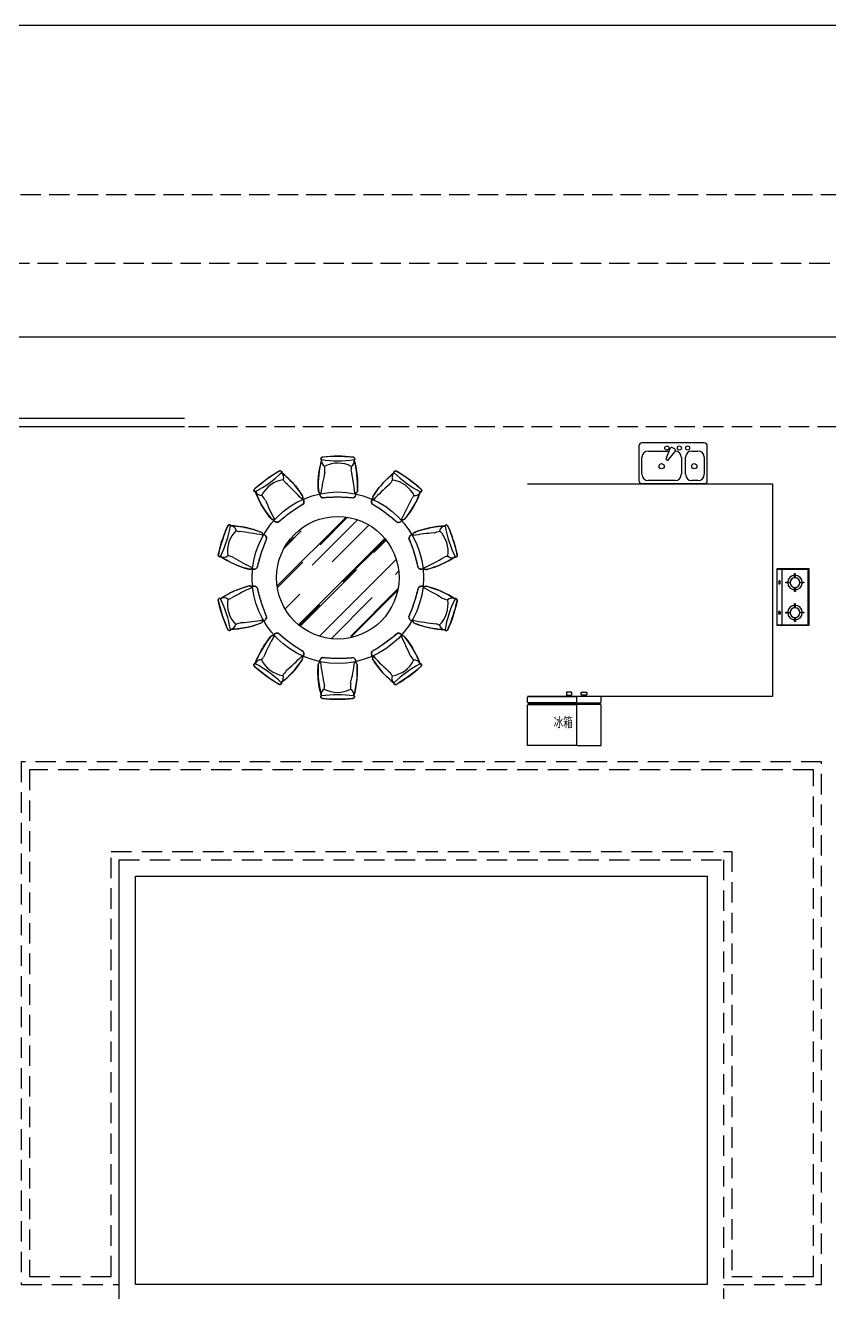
# Model space of a CAD drawing. Extents: x 9028 to 51035, y 9955 to 39655.
# Drawn here: x 19262 to 29112, y 24141 to 39655 of the extents above; entities that cross this region are included whole.
import ezdxf

# ---------------------------------------------------------------- set-up
doc = ezdxf.new("R2010")
doc.units = 0
doc.header["$LTSCALE"] = 1000
doc.header["$MEASUREMENT"] = 0
for name, pattern in [('DASH', [0.35, 0.25, -0.1]), ('DASHED2', [0.375, 0.25, -0.125]), ('HIDDEN', [0.375, 0.25, -0.125])]:
    doc.linetypes.add(name, pattern=pattern)
for name, color, linetype in [('A-PUB_TITLE', 4, 'Continuous'), ('AE-FURN-MOVE', 165, 'Continuous'), ('AXIS', 3, 'Continuous'), ('WALL', 9, 'Continuous')]:
    doc.layers.add(name, color=color, linetype=linetype)
doc.layers.add('辅助线', color=8, linetype='DASH', plot=False)
doc.styles.add('黑体', font='simhei.ttf', dxfattribs={"width": 0.8})

# ---------------------------------------------------------------- blocks, each defined once
blk = doc.blocks.new('*U30')
at = {"color": 8}
for p, q in [((90, 312), (28, 312)), ((210, 312), (273, 312)), ((145, 211), (-444, 211)), ((144, 206), (-443, 206)), ((140, 219), (-440, 219)), ((-440, 200), (140, 200)), ((90, 307), (28, 307)), ((155, 211), (444, 211)), ((156, 206), (443, 206)), ((160, 219), (440, 219)), ((440, 200), (160, 200)), ((210, 307), (273, 307))]:
    blk.add_line(p, q, dxfattribs=at)
for p, q in [((-450, 229), (-450, 290)), ((-450, -300), (-450, 190)), ((-440, 300), (140, 300)), ((150, 290), (150, 229)), ((150, 290), (150, 229)), ((150, 190), (150, -290)), ((150, 190), (150, -290)), ((440, 300), (160, 300)), ((450, 229), (450, 290)), ((450, -300), (450, 190)), ((140, -300), (-450, -300)), ((160, -300), (450, -300))]:
    blk.add_line(p, q)
for points in [[(82, 353), (36, 353, 0.414214), (26, 343), (26, 326, 0.414214), (36, 316), (82, 316, 0.414214), (92, 326), (92, 343, 0.414214)], [(218, 353), (265, 353, -0.414214), (275, 343), (275, 326, -0.414214), (265, 316), (218, 316, -0.414214), (208, 326), (208, 343, -0.414214)]]:
    blk.add_lwpolyline(points, format="xyb", close=True)
for centre, radius, start, end in [((54, 309), 27.4, 157.0604, 198.6544), ((64, 309), 27.4, 341.3456, 22.9396), ((236, 309), 27.4, 157.0604, 198.6544), ((246, 309), 27.4, 341.3456, 22.9396), ((-440, 290), 10, 90, 180), ((-440, 229), 10, 180, 270), ((-440, 190), 10, 90, 180), ((-430, 209), 13.7, 135.9951, 224.0049), ((140, 290), 10, 0, 90), ((140, 229), 10, 270, 0), ((140, 190), 10, 0, 90), ((131, 209), 13.7, 315.728, 44.272), ((160, 290), 10, 90, 180), ((160, 229), 10, 180, 270), ((160, 190), 10, 90, 180), ((169, 209), 13.7, 135.728, 224.272), ((440, 290), 10, 0, 90), ((440, 229), 10, 270, 0), ((430, 209), 13.7, 315.9951, 44.0049), ((440, 190), 10, 0, 90), ((140, -290), 10, 270, 0), ((160, -290), 10, 180, 270)]:
    blk.add_arc(centre, radius, start, end)
at = {"style": '黑体', "width": 0.7}
blk.add_text('冰箱', height=120, dxfattribs=at).set_placement((-130, -77))
blk = doc.blocks.new('*U32')
at = {"color": 8}
for p, q in [((340, 184), (-340, 184)), ((-340, -194), (-340, 184)), ((340, -194), (340, 184)), ((340, -137), (-340, -137)), ((-210, -163), (-195, -163)), ((-210, -167), (-195, -167)), ((-195, -155), (-195, -155)), ((-195, -163), (-195, -157)), ((-195, -173), (-195, -167)), ((-195, -175), (-195, -175)), ((-191, -155), (-191, -155)), ((-191, -163), (-191, -157)), ((-191, -163), (-175, -163)), ((-191, -167), (-174, -167)), ((-191, -173), (-191, -167)), ((-191, -175), (-191, -175)), ((159, -163), (200, -163)), ((159, -165), (200, -165)), ((159, -165), (200, -165)), ((159, -167), (200, -167)), ((177, -175), (177, -155)), ((179, -175), (179, -155)), ((181, -175), (181, -155))]:
    blk.add_line(p, q, dxfattribs=at)
blk.add_lwpolyline([(350, 194), (-350, 194), (-350, -194), (350, -194)], close=True)
for points in [[(-300, 21), (-253, 21), (-253, 31), (-300, 31)], [(-194, 135), (-194, 87), (-185, 87), (-185, 135)], [(-81, 29), (-128, 29), (-128, 20), (-81, 20)], [(67, 21), (115, 21), (115, 31), (67, 31)], [(173, 135), (173, 87), (182, 87), (182, 135)], [(287, 29), (239, 29), (239, 20), (287, 20)], [(-187, -85), (-187, -37), (-196, -37), (-196, -85)], [(181, -85), (181, -37), (172, -37), (172, -85)]]:
    blk.add_lwpolyline(points, close=True, dxfattribs=at)
for centre in [(-191, 25), (177, 25)]:
    blk.add_circle(centre, 89.1)
for centre in [(-191, 25), (177, 25)]:
    blk.add_circle(centre, 59.1, dxfattribs=at)
for centre in [(-192, -165), (179, -165)]:
    blk.add_ellipse(centre, major_axis=(-20.6, 0), ratio=0.466667, dxfattribs=at)
for points, knots in [([(-195, -157), (-196, -158), (-196, -158), (-199, -158), (-201, -158), (-205, -159), (-206, -160), (-208, -161), (-209, -162), (-210, -162), (-210, -163), (-210, -163)], [4.849937, 4.849937, 4.849937, 4.849937, 4.96011, 4.96011, 5.278154, 5.278154, 5.596197, 5.596197, 5.820437, 5.820437, 5.918287, 5.918287, 5.918287, 5.918287]), ([(-210, -167), (-210, -167), (-210, -167), (-210, -167), (-210, -168), (-209, -168), (-208, -169), (-207, -170), (-205, -170), (-202, -172), (-200, -172), (-197, -172), (-196, -172), (-195, -173)], [6.596587, 6.596587, 6.596587, 6.596587, 6.599871, 6.599871, 6.758213, 6.758213, 6.916556, 6.916556, 7.241139, 7.241139, 7.565721, 7.565721, 7.716432, 7.716432, 7.716432, 7.716432]), ([(-175, -163), (-175, -163), (-175, -162), (-176, -161), (-177, -161), (-178, -160), (-179, -160), (-181, -159), (-183, -158), (-187, -158), (-189, -157), (-191, -157), (-191, -157), (-191, -157)], [9.78973, 9.78973, 9.78973, 9.78973, 9.926221, 9.926221, 10.107693, 10.107693, 10.289165, 10.289165, 10.607209, 10.607209, 10.925252, 10.925252, 10.929627, 10.929627, 10.929627, 10.929627]), ([(-191, -173), (-189, -173), (-187, -172), (-183, -172), (-182, -171), (-179, -170), (-178, -170), (-176, -168), (-175, -168), (-175, -167), (-174, -167), (-174, -167)], [7.91993, 7.91993, 7.91993, 7.91993, 8.214887, 8.214887, 8.539469, 8.539469, 8.801496, 8.801496, 9.01886, 9.01886, 9.11142, 9.11142, 9.11142, 9.11142]), ([(161, -165), (161, -165), (161, -166), (161, -166), (161, -167), (161, -167), (162, -168), (163, -168), (163, -169), (165, -170), (166, -170), (170, -172), (172, -172), (176, -173), (178, -173), (182, -173), (184, -172), (188, -172), (190, -171), (193, -170), (194, -170), (196, -168), (196, -168), (197, -167), (197, -167), (198, -166), (198, -166), (198, -165), (198, -165), (198, -164), (197, -164), (197, -163), (197, -162), (196, -161), (195, -161), (194, -160), (193, -160), (190, -159), (189, -158), (185, -158), (183, -157), (179, -157), (176, -157), (172, -158), (170, -158), (167, -159), (165, -160), (163, -161), (163, -162), (162, -163), (161, -163), (161, -164), (161, -164), (161, -165), (161, -165), (161, -165)], [0, 0, 0, 0, 0.158343, 0.158343, 0.316685, 0.316685, 0.475028, 0.475028, 0.633371, 0.633371, 0.957954, 0.957954, 1.282536, 1.282536, 1.607119, 1.607119, 1.931701, 1.931701, 2.256284, 2.256284, 2.518311, 2.518311, 2.735674, 2.735674, 2.917147, 2.917147, 3.098619, 3.098619, 3.280091, 3.280091, 3.461563, 3.461563, 3.643035, 3.643035, 3.824508, 3.824508, 4.00598, 4.00598, 4.324023, 4.324023, 4.642067, 4.642067, 4.96011, 4.96011, 5.278154, 5.278154, 5.596197, 5.596197, 5.820437, 5.820437, 6.044677, 6.044677, 6.209716, 6.209716, 6.283185, 6.283185, 6.283185, 6.283185])]:
    blk.add_open_spline(points, degree=3, knots=knots, dxfattribs=at)
blk = doc.blocks.new('*U31')
at = {"color": 0, "linetype": 'Continuous'}
for p, q in [((-419, 212), (-419, -212)), ((381, 250), (-381, 250)), ((419, -212), (419, 212)), ((-381, -250), (381, -250))]:
    blk.add_line(p, q, dxfattribs=at)
at = {"color": 8, "linetype": 'Continuous'}
for p, q in [((-39, 177), (-87, 48)), ((-3, 190), (15, 180)), ((-381, -136), (-381, 72)), ((-305, 148), (-50, 148)), ((-87, 48), (-65, 35)), ((-65, 35), (22, 141)), ((102, 72), (102, -136)), ((152, -136), (152, 72)), ((229, 148), (305, 148)), ((381, 72), (381, -136)), ((25, -212), (-305, -212)), ((305, -212), (229, -212))]:
    blk.add_line(p, q, dxfattribs=at)
for centre, radius in [((-76, 186), 25.4), ((76, 186), 25.4), ((178, 186), 25.4), ((-140, -37), 31.8), ((260, -37), 31.8)]:
    blk.add_circle(centre, radius, dxfattribs=at)
at = {"color": 0, "linetype": 'Continuous'}
for centre, start, end in [((-381, 212), 90, 180), ((381, 212), 0, 90), ((-381, -212), 180, 270), ((381, -212), 270, 0)]:
    blk.add_arc(centre, 38.1, start, end, dxfattribs=at)
at = {"color": 8, "linetype": 'Continuous'}
for centre, radius, start, end in [((-15, 168), 25.4, 60, 159.4623), ((3, 158), 25.4, 320.5377, 60), ((-305, 72), 76.2, 90, 180), ((25, 72), 76.2, 0, 90), ((229, 72), 76.2, 90, 180), ((305, 72), 76.2, 0, 90), ((-305, -136), 76.2, 180, 270), ((25, -136), 76.2, 270, 0), ((229, -136), 76.2, 180, 270), ((305, -136), 76.2, 270, 0)]:
    blk.add_arc(centre, radius, start, end, dxfattribs=at)
blk = doc.blocks.new('*U75')
for p, q in [((583, 2479), (633, 2483)), ((633, 2483), (703, 2487)), ((703, 2487), (748, 2487)), ((748, 2487), (778, 2487)), ((778, 2487), (841, 2486)), ((841, 2486), (909, 2481)), ((528, 2277), (536, 2328)), ((536, 2328), (542, 2360)), ((542, 2360), (550, 2396)), ((550, 2396), (552, 2406)), ((552, 2406), (555, 2417)), ((553, 2457), (555, 2462)), ((553, 2454), (553, 2457)), ((553, 2453), (553, 2454)), ((553, 2453), (553, 2454)), ((553, 2453), (553, 2453)), ((555, 2450), (553, 2453)), ((555, 2462), (557, 2467)), ((556, 2449), (555, 2450)), ((555, 2417), (558, 2428)), ((557, 2448), (556, 2449)), ((557, 2467), (558, 2469)), ((560, 2447), (557, 2448)), ((558, 2469), (561, 2471)), ((558, 2428), (560, 2438)), ((562, 2447), (560, 2447)), ((560, 2438), (561, 2442)), ((561, 2471), (564, 2474)), ((561, 2442), (563, 2447)), ((563, 2447), (562, 2447)), ((564, 2474), (567, 2476)), ((567, 2476), (570, 2477)), ((570, 2477), (573, 2478)), ((573, 2478), (583, 2479)), ((909, 2481), (936, 2479)), ((936, 2479), (950, 2477)), ((950, 2477), (957, 2474)), ((957, 2474), (961, 2470)), ((960, 2447), (959, 2447)), ((959, 2447), (965, 2423)), ((961, 2447), (960, 2447)), ((961, 2470), (965, 2465)), ((963, 2448), (961, 2447)), ((964, 2448), (963, 2448)), ((966, 2450), (964, 2448)), ((965, 2465), (967, 2461)), ((965, 2423), (971, 2398)), ((967, 2452), (966, 2450)), ((967, 2461), (968, 2455)), ((968, 2455), (967, 2452)), ((971, 2398), (977, 2375)), ((977, 2375), (984, 2335)), ((984, 2335), (990, 2300)), ((-160, 2170), (-124, 2197)), ((-124, 2197), (-100, 2215)), ((-100, 2215), (-48, 2250)), ((-48, 2250), (10, 2287)), ((10, 2287), (33, 2301)), ((33, 2301), (45, 2308)), ((45, 2308), (52, 2309)), ((52, 2309), (59, 2308)), ((59, 2308), (64, 2306)), ((64, 2306), (68, 2304)), ((68, 2304), (72, 2300)), ((71, 2289), (70, 2288)), ((70, 2288), (90, 2272)), ((72, 2290), (71, 2289)), ((72, 2300), (74, 2297)), ((73, 2291), (72, 2290)), ((74, 2293), (73, 2291)), ((74, 2297), (74, 2294)), ((74, 2294), (74, 2293)), ((90, 2272), (109, 2256)), ((109, 2256), (127, 2240)), ((127, 2240), (157, 2212)), ((157, 2212), (181, 2188)), ((181, 2188), (201, 2168)), ((520, 2130), (521, 2194)), ((521, 2194), (524, 2232)), ((524, 2232), (528, 2277)), ((990, 2300), (994, 2273)), ((994, 2273), (997, 2242)), ((997, 2242), (999, 2214)), ((999, 2214), (1001, 2160)), ((1323, 2169), (1359, 2206)), ((1359, 2206), (1382, 2228)), ((1382, 2228), (1410, 2252)), ((1410, 2252), (1418, 2259)), ((1418, 2259), (1427, 2266)), ((1427, 2266), (1435, 2273)), ((1435, 2273), (1444, 2280)), ((1444, 2280), (1447, 2282)), ((1446, 2296), (1447, 2297)), ((1446, 2296), (1447, 2297)), ((1446, 2293), (1446, 2296)), ((1446, 2292), (1446, 2293)), ((1447, 2290), (1446, 2292)), ((1447, 2297), (1449, 2299)), ((1447, 2297), (1447, 2297)), ((1448, 2288), (1447, 2290)), ((1447, 2282), (1451, 2286)), ((1450, 2286), (1448, 2288)), ((1449, 2299), (1453, 2303)), ((1451, 2286), (1450, 2286)), ((1453, 2303), (1457, 2305)), ((1457, 2305), (1460, 2306)), ((1460, 2306), (1463, 2307)), ((1463, 2307), (1468, 2307)), ((1468, 2307), (1471, 2307)), ((1471, 2307), (1474, 2306)), ((1474, 2306), (1477, 2305)), ((1477, 2305), (1486, 2300)), ((1486, 2300), (1529, 2274)), ((1529, 2274), (1587, 2236)), ((1587, 2236), (1625, 2210)), ((1625, 2210), (1649, 2192)), ((1649, 2192), (1699, 2153)), ((-267, 2070), (-266, 2074)), ((-267, 2068), (-267, 2070)), ((-266, 2063), (-267, 2068)), ((-266, 2074), (-265, 2078)), ((-264, 2057), (-266, 2063)), ((-265, 2078), (-264, 2081)), ((-264, 2081), (-262, 2084)), ((-262, 2055), (-264, 2057)), ((-262, 2084), (-260, 2086)), ((-262, 2054), (-262, 2055)), ((-262, 2055), (-262, 2055)), ((-262, 2054), (-262, 2055)), ((-259, 2053), (-262, 2054)), ((-260, 2086), (-253, 2093)), ((-257, 2053), (-259, 2053)), ((-256, 2053), (-257, 2053)), ((-253, 2054), (-256, 2053)), ((-253, 2093), (-215, 2126)), ((-251, 2055), (-253, 2054)), ((-250, 2055), (-251, 2055)), ((-248, 2050), (-250, 2055)), ((-247, 2047), (-248, 2050)), ((-243, 2037), (-247, 2047)), ((-239, 2027), (-243, 2037)), ((-235, 2016), (-239, 2027)), ((-215, 2126), (-160, 2170)), ((201, 2168), (221, 2145)), ((221, 2145), (240, 2123)), ((240, 2123), (273, 2081)), ((273, 2081), (292, 2056)), ((292, 2056), (308, 2033)), ((308, 2033), (319, 2016)), ((521, 2091), (520, 2130)), ((522, 2068), (521, 2091)), ((525, 2053), (522, 2068)), ((537, 2040), (525, 2053)), ((537, 2016), (537, 2040)), ((537, 2016), (537, 2040)), ((981, 2038), (980, 2017)), ((981, 2038), (980, 2017)), ((985, 2041), (981, 2038)), ((992, 2047), (985, 2041)), ((999, 2061), (992, 2047)), ((1000, 2081), (999, 2061)), ((1001, 2101), (1000, 2081)), ((1001, 2160), (1001, 2129)), ((1001, 2129), (1001, 2101)), ((1195, 2003), (1208, 2023)), ((1208, 2023), (1230, 2055)), ((1230, 2055), (1268, 2106)), ((1268, 2106), (1293, 2135)), ((1293, 2135), (1323, 2169)), ((1699, 2153), (1751, 2110)), ((1751, 2110), (1772, 2092)), ((1762, 2030), (1753, 2007)), ((1771, 2053), (1762, 2030)), ((1772, 2052), (1771, 2053)), ((1772, 2092), (1782, 2083)), ((1773, 2052), (1772, 2052)), ((1775, 2051), (1773, 2052)), ((1776, 2051), (1775, 2051)), ((1778, 2051), (1776, 2051)), ((1781, 2052), (1778, 2051)), ((1783, 2055), (1781, 2052)), ((1782, 2083), (1785, 2076)), ((1786, 2060), (1783, 2055)), ((1785, 2076), (1787, 2070)), ((1787, 2064), (1786, 2060)), ((1787, 2070), (1787, 2064)), ((-231, 2006), (-235, 2016)), ((-216, 1972), (-231, 2006)), ((-202, 1944), (-216, 1972)), ((-178, 1898), (-202, 1944)), ((-156, 1859), (-178, 1898)), ((302, 1879), (265, 1855)), ((336, 1899), (302, 1879)), ((319, 2016), (329, 1999)), ((330, 1975), (328, 1971)), ((328, 1971), (341, 1953)), ((328, 1971), (341, 1953)), ((329, 1999), (332, 1984)), ((332, 1984), (330, 1975)), ((343, 1914), (336, 1899)), ((341, 1953), (344, 1944)), ((345, 1934), (343, 1914)), ((344, 1944), (345, 1934)), ((542, 2005), (537, 2016)), ((546, 1997), (542, 2005)), ((542, 2005), (542, 2005)), ((553, 1989), (546, 1997)), ((562, 1982), (553, 1989)), ((572, 1977), (562, 1982)), ((592, 1979), (572, 1977)), ((624, 1981), (592, 1979)), ((651, 1983), (624, 1981)), ((699, 1984), (651, 1983)), ((775, 1985), (699, 1984)), ((815, 1984), (775, 1985)), ((862, 1982), (815, 1984)), ((907, 1980), (862, 1982)), ((946, 1976), (907, 1980)), ((960, 1984), (946, 1976)), ((973, 1999), (960, 1984)), ((978, 2008), (973, 1999)), ((980, 2017), (978, 2008)), ((1173, 1932), (1174, 1940)), ((1174, 1922), (1173, 1932)), ((1174, 1940), (1176, 1953)), ((1174, 1940), (1174, 1940)), ((1177, 1910), (1174, 1922)), ((1176, 1953), (1191, 1972)), ((1176, 1953), (1191, 1972)), ((1182, 1901), (1177, 1910)), ((1199, 1890), (1182, 1901)), ((1189, 1989), (1195, 2003)), ((1191, 1972), (1189, 1989)), ((1227, 1873), (1199, 1890)), ((1249, 1858), (1227, 1873)), ((1681, 1865), (1667, 1841)), ((1697, 1892), (1681, 1865)), ((1710, 1916), (1697, 1892)), ((1726, 1947), (1710, 1916)), ((1743, 1984), (1726, 1947)), ((1753, 2007), (1743, 1984)), ((-135, 1826), (-156, 1859)), ((-99, 1774), (-135, 1826)), ((-75, 1743), (-99, 1774)), ((-61, 1725), (-75, 1743)), ((-49, 1715), (-61, 1725)), ((-32, 1711), (-49, 1715)), ((-18, 1692), (-32, 1711)), ((-18, 1692), (-32, 1711)), ((73, 1715), (48, 1694)), ((94, 1731), (73, 1715)), ((132, 1761), (94, 1731)), ((193, 1806), (132, 1761)), ((226, 1829), (193, 1806)), ((265, 1855), (226, 1829)), ((1289, 1832), (1249, 1858)), ((1351, 1787), (1289, 1832)), ((1382, 1763), (1351, 1787)), ((1420, 1734), (1382, 1763)), ((1454, 1706), (1420, 1734)), ((1549, 1709), (1536, 1692)), ((1549, 1709), (1536, 1692)), ((1554, 1709), (1549, 1709)), ((1562, 1710), (1554, 1709)), ((1577, 1717), (1562, 1710)), ((1589, 1733), (1577, 1717)), ((1602, 1748), (1589, 1733)), ((1619, 1771), (1602, 1748)), ((1637, 1796), (1619, 1771)), ((1667, 1841), (1637, 1796)), ((-629, 1538), (-604, 1601)), ((-604, 1601), (-593, 1626)), ((-593, 1626), (-587, 1638)), ((-587, 1638), (-582, 1644)), ((-582, 1644), (-577, 1647)), ((-577, 1647), (-571, 1649)), ((-571, 1649), (-567, 1649)), ((-567, 1649), (-561, 1648)), ((-561, 1648), (-558, 1647)), ((-558, 1647), (-556, 1645)), ((-556, 1645), (-555, 1643)), ((-555, 1643), (-555, 1642)), ((-555, 1642), (-555, 1640)), ((-555, 1640), (-555, 1638)), ((-555, 1638), (-555, 1637)), ((-555, 1637), (-530, 1636)), ((-530, 1636), (-506, 1634)), ((-506, 1634), (-482, 1632)), ((-482, 1632), (-441, 1627)), ((-441, 1627), (-406, 1622)), ((-406, 1622), (-379, 1616)), ((-379, 1616), (-349, 1610)), ((-349, 1610), (-322, 1604)), ((-322, 1604), (-270, 1589)), ((-270, 1589), (-240, 1580)), ((-240, 1580), (-213, 1570)), ((-213, 1570), (-195, 1563)), ((-195, 1563), (-176, 1556)), ((-176, 1556), (-165, 1545)), ((-7, 1685), (-18, 1692)), ((1, 1682), (-7, 1685)), ((-7, 1685), (-7, 1685)), ((11, 1679), (1, 1682)), ((23, 1679), (11, 1679)), ((33, 1681), (23, 1679)), ((48, 1694), (33, 1681)), ((1484, 1680), (1454, 1706)), ((1500, 1678), (1484, 1680)), ((1519, 1682), (1500, 1678)), ((1528, 1686), (1519, 1682)), ((1536, 1692), (1528, 1686)), ((1688, 1548), (1701, 1555)), ((1701, 1555), (1723, 1564)), ((1723, 1564), (1760, 1577)), ((1760, 1577), (1821, 1595)), ((1821, 1595), (1858, 1604)), ((1858, 1604), (1902, 1614)), ((1902, 1614), (1953, 1623)), ((1953, 1623), (1985, 1627)), ((1985, 1627), (2022, 1630)), ((2022, 1630), (2032, 1631)), ((2032, 1631), (2044, 1632)), ((2044, 1632), (2055, 1633)), ((2055, 1633), (2066, 1633)), ((2066, 1633), (2069, 1633)), ((2069, 1633), (2074, 1634)), ((2074, 1641), (2075, 1642)), ((2074, 1640), (2074, 1641)), ((2074, 1637), (2074, 1640)), ((2074, 1635), (2074, 1637)), ((2074, 1634), (2074, 1635)), ((2075, 1642), (2077, 1645)), ((2077, 1645), (2077, 1645)), ((2077, 1645), (2078, 1645)), ((2077, 1645), (2078, 1645)), ((2078, 1645), (2081, 1646)), ((2081, 1646), (2086, 1646)), ((2086, 1646), (2091, 1645)), ((2091, 1645), (2094, 1645)), ((2094, 1645), (2097, 1643)), ((2097, 1643), (2101, 1641)), ((2101, 1641), (2103, 1638)), ((2103, 1638), (2105, 1636)), ((2105, 1636), (2107, 1633)), ((2107, 1633), (2111, 1624)), ((2111, 1624), (2130, 1578)), ((2130, 1578), (2155, 1513)), ((-691, 1338), (-672, 1406)), ((-672, 1406), (-659, 1450)), ((-659, 1450), (-650, 1478)), ((-650, 1478), (-629, 1538)), ((-165, 1545), (-161, 1537)), ((-161, 1537), (-160, 1533)), ((-160, 1533), (-139, 1525)), ((-160, 1533), (-139, 1525)), ((-143, 1402), (-160, 1357)), ((-127, 1443), (-143, 1402)), ((-139, 1525), (-132, 1520)), ((-132, 1520), (-125, 1513)), ((-112, 1479), (-127, 1443)), ((-125, 1513), (-115, 1495)), ((-115, 1495), (-112, 1479)), ((1631, 1480), (1632, 1490)), ((1638, 1461), (1631, 1480)), ((1632, 1490), (1636, 1502)), ((1636, 1502), (1642, 1510)), ((1650, 1431), (1638, 1461)), ((1642, 1510), (1647, 1517)), ((1647, 1517), (1657, 1525)), ((1647, 1517), (1647, 1517)), ((1660, 1406), (1650, 1431)), ((1657, 1525), (1680, 1533)), ((1657, 1525), (1680, 1533)), ((1677, 1361), (1660, 1406)), ((1680, 1533), (1688, 1548)), ((2155, 1513), (2170, 1470)), ((2170, 1470), (2179, 1441)), ((2179, 1441), (2197, 1381)), ((-704, 1280), (-702, 1290)), ((-704, 1277), (-704, 1280)), ((-704, 1274), (-704, 1277)), ((-703, 1271), (-704, 1274)), ((-702, 1266), (-703, 1271)), ((-702, 1290), (-691, 1338)), ((-700, 1263), (-702, 1266)), ((-698, 1261), (-700, 1263)), ((-695, 1258), (-698, 1261)), ((-690, 1255), (-695, 1258)), ((-687, 1253), (-690, 1255)), ((-687, 1253), (-688, 1254)), ((-686, 1253), (-687, 1253)), ((-686, 1253), (-687, 1253)), ((-684, 1254), (-686, 1253)), ((-682, 1255), (-684, 1254)), ((-681, 1255), (-682, 1255)), ((-679, 1258), (-681, 1255)), ((-678, 1260), (-679, 1258)), ((-673, 1258), (-678, 1261)), ((-678, 1261), (-678, 1260)), ((-670, 1256), (-673, 1258)), ((-661, 1250), (-670, 1256)), ((-652, 1244), (-661, 1250)), ((-642, 1238), (-652, 1244)), ((-196, 1247), (-209, 1201)), ((-173, 1320), (-196, 1247)), ((-160, 1357), (-173, 1320)), ((1701, 1289), (1677, 1361)), ((1712, 1251), (1701, 1289)), ((1725, 1205), (1712, 1251)), ((2176, 1243), (2155, 1230)), ((2197, 1257), (2176, 1243)), ((2197, 1381), (2214, 1315)), ((2197, 1256), (2197, 1257)), ((2198, 1255), (2197, 1256)), ((2199, 1253), (2198, 1255)), ((2200, 1252), (2199, 1253)), ((2201, 1251), (2200, 1252)), ((2204, 1250), (2201, 1251)), ((2207, 1251), (2204, 1250)), ((2213, 1254), (2207, 1251)), ((2216, 1257), (2213, 1254)), ((2214, 1315), (2220, 1288)), ((2220, 1262), (2216, 1257)), ((2220, 1288), (2223, 1275)), ((2222, 1268), (2220, 1262)), ((2223, 1275), (2222, 1268)), ((-633, 1232), (-642, 1238)), ((-601, 1214), (-633, 1232)), ((-573, 1198), (-601, 1214)), ((-527, 1175), (-573, 1198)), ((-486, 1157), (-527, 1175)), ((-450, 1143), (-486, 1157)), ((-390, 1122), (-450, 1143)), ((-352, 1111), (-390, 1122)), ((-330, 1105), (-352, 1111)), ((-315, 1103), (-330, 1105)), ((-299, 1110), (-315, 1103)), ((-276, 1103), (-299, 1110)), ((-276, 1103), (-299, 1110)), ((-264, 1104), (-276, 1103)), ((-255, 1106), (-264, 1104)), ((-264, 1104), (-264, 1104)), ((-246, 1110), (-255, 1106)), ((-236, 1117), (-246, 1110)), ((-228, 1124), (-236, 1117)), ((-224, 1143), (-228, 1124)), ((-216, 1175), (-224, 1143)), ((-209, 1201), (-216, 1175)), ((1736, 1162), (1725, 1205)), ((1745, 1124), (1736, 1162)), ((1757, 1113), (1745, 1124)), ((1775, 1105), (1757, 1113)), ((1785, 1103), (1775, 1105)), ((1794, 1103), (1785, 1103)), ((1815, 1109), (1794, 1103)), ((1815, 1109), (1794, 1103)), ((1819, 1106), (1815, 1109)), ((1826, 1102), (1819, 1106)), ((1842, 1100), (1826, 1102)), ((1861, 1105), (1842, 1100)), ((1881, 1110), (1861, 1105)), ((1907, 1118), (1881, 1110)), ((1937, 1128), (1907, 1118)), ((1988, 1147), (1937, 1128)), ((2014, 1157), (1988, 1147)), ((2042, 1170), (2014, 1157)), ((2067, 1182), (2042, 1170)), ((2098, 1198), (2067, 1182)), ((2134, 1218), (2098, 1198)), ((2155, 1230), (2134, 1218)), ((-637, 770), (-616, 782)), ((-616, 782), (-580, 802)), ((-580, 802), (-549, 818)), ((-549, 818), (-524, 830)), ((-524, 830), (-496, 843)), ((-496, 843), (-470, 853)), ((-470, 853), (-419, 872)), ((-419, 872), (-390, 882)), ((-390, 882), (-363, 890)), ((-363, 890), (-344, 895)), ((-344, 895), (-324, 900)), ((-324, 900), (-308, 898)), ((-308, 898), (-301, 894)), ((-301, 894), (-298, 891)), ((-298, 891), (-276, 897)), ((-298, 891), (-276, 897)), ((-276, 897), (-267, 897)), ((-267, 897), (-257, 895)), ((-257, 895), (-239, 887)), ((-239, 887), (-227, 876)), ((-227, 876), (-219, 838)), ((-219, 838), (-207, 795)), ((-207, 795), (-194, 749)), ((1714, 753), (1727, 799)), ((1727, 799), (1734, 825)), ((1734, 825), (1742, 857)), ((1742, 857), (1746, 876)), ((1746, 876), (1753, 883)), ((1753, 883), (1764, 890)), ((1764, 890), (1773, 894)), ((1773, 894), (1781, 896)), ((1781, 896), (1794, 897)), ((1781, 896), (1781, 896)), ((1794, 897), (1817, 890)), ((1794, 897), (1817, 890)), ((1817, 890), (1833, 897)), ((1833, 897), (1848, 895)), ((1848, 895), (1870, 889)), ((1870, 889), (1908, 878)), ((1908, 878), (1968, 857)), ((1968, 857), (2003, 843)), ((2003, 843), (2045, 825)), ((2045, 825), (2091, 802)), ((2091, 802), (2119, 786)), ((2119, 786), (2151, 768)), ((-705, 725), (-704, 732)), ((-703, 712), (-705, 725)), ((-704, 732), (-702, 738)), ((-697, 685), (-703, 712)), ((-702, 738), (-698, 743)), ((-698, 743), (-695, 746)), ((-680, 619), (-697, 685)), ((-695, 746), (-690, 749)), ((-690, 749), (-686, 750)), ((-686, 750), (-684, 749)), ((-684, 749), (-682, 748)), ((-682, 748), (-681, 747)), ((-681, 747), (-680, 745)), ((-680, 745), (-679, 744)), ((-679, 743), (-658, 757)), ((-679, 744), (-679, 743)), ((-658, 757), (-637, 770)), ((-194, 749), (-183, 711)), ((-183, 711), (-159, 639)), ((-159, 639), (-142, 594)), ((1661, 598), (1678, 643)), ((1678, 643), (1691, 680)), ((1691, 680), (1714, 753)), ((2151, 768), (2160, 762)), ((2160, 762), (2170, 756)), ((2170, 756), (2179, 750)), ((2179, 750), (2188, 744)), ((2188, 744), (2191, 742)), ((2208, 662), (2190, 594)), ((2191, 742), (2196, 739)), ((2196, 740), (2197, 742)), ((2196, 739), (2196, 740)), ((2197, 742), (2199, 745)), ((2199, 745), (2200, 745)), ((2200, 745), (2201, 746)), ((2201, 746), (2204, 747)), ((2204, 747), (2205, 747)), ((2204, 747), (2205, 747)), ((2205, 747), (2205, 746)), ((2205, 747), (2208, 745)), ((2208, 745), (2213, 742)), ((2220, 710), (2208, 662)), ((2213, 742), (2216, 739)), ((2216, 739), (2218, 737)), ((2218, 737), (2219, 734)), ((2219, 734), (2221, 729)), ((2222, 720), (2220, 710)), ((2221, 729), (2222, 726)), ((2222, 726), (2222, 723)), ((2222, 723), (2222, 720)), ((-662, 559), (-680, 619)), ((-653, 530), (-662, 559)), ((-638, 487), (-653, 530)), ((-613, 422), (-638, 487)), ((-162, 467), (-171, 452)), ((-139, 475), (-162, 467)), ((-139, 475), (-162, 467)), ((-142, 594), (-133, 569)), ((-130, 483), (-139, 475)), ((-133, 569), (-120, 539)), ((-124, 490), (-130, 483)), ((-130, 483), (-130, 483)), ((-118, 498), (-124, 490)), ((-120, 539), (-113, 520)), ((-114, 510), (-118, 498)), ((-113, 520), (-114, 510)), ((1629, 521), (1645, 557)), ((1632, 505), (1629, 521)), ((1642, 487), (1632, 505)), ((1649, 480), (1642, 487)), ((1645, 557), (1661, 598)), ((1657, 475), (1649, 480)), ((1678, 467), (1657, 475)), ((1678, 467), (1657, 475)), ((1679, 463), (1678, 467)), ((2167, 522), (2146, 462)), ((2177, 550), (2167, 522)), ((2190, 594), (2177, 550)), ((-593, 376), (-613, 422)), ((-589, 367), (-593, 376)), ((-587, 364), (-589, 367)), ((-585, 362), (-587, 364)), ((-583, 359), (-585, 362)), ((-579, 357), (-583, 359)), ((-576, 355), (-579, 357)), ((-573, 355), (-576, 355)), ((-569, 354), (-573, 355)), ((-563, 354), (-569, 354)), ((-560, 355), (-563, 354)), ((-559, 355), (-560, 355)), ((-560, 355), (-560, 355)), ((-559, 355), (-560, 355)), ((-557, 358), (-559, 355)), ((-551, 367), (-557, 366)), ((-557, 366), (-556, 365)), ((-556, 359), (-557, 358)), ((-556, 365), (-556, 363)), ((-556, 363), (-556, 360)), ((-556, 360), (-556, 359)), ((-548, 367), (-551, 367)), ((-537, 367), (-548, 367)), ((-526, 368), (-537, 367)), ((-514, 369), (-526, 368)), ((-504, 370), (-514, 369)), ((-467, 373), (-504, 370)), ((-435, 377), (-467, 373)), ((-384, 386), (-435, 377)), ((-340, 396), (-384, 386)), ((-303, 405), (-340, 396)), ((-242, 423), (-303, 405)), ((-205, 436), (-242, 423)), ((-183, 445), (-205, 436)), ((-171, 452), (-183, 445)), ((-18, 308), (-10, 314)), ((-10, 314), (-2, 318)), ((-2, 318), (18, 322)), ((18, 322), (34, 320)), ((34, 320), (64, 294)), ((1469, 306), (1485, 319)), ((1485, 319), (1495, 321)), ((1495, 321), (1507, 321)), ((1507, 321), (1517, 318)), ((1517, 318), (1525, 315)), ((1525, 315), (1525, 315)), ((1525, 315), (1536, 308)), ((1682, 455), (1679, 463)), ((1694, 444), (1682, 455)), ((1712, 437), (1694, 444)), ((1731, 430), (1712, 437)), ((1758, 420), (1731, 430)), ((1787, 411), (1758, 420)), ((1839, 396), (1787, 411)), ((1867, 390), (1839, 396)), ((1897, 384), (1867, 390)), ((1924, 378), (1897, 384)), ((1959, 373), (1924, 378)), ((1999, 368), (1959, 373)), ((2023, 366), (1999, 368)), ((2048, 364), (2023, 366)), ((2073, 363), (2048, 364)), ((2072, 360), (2073, 362)), ((2072, 358), (2072, 360)), ((2073, 357), (2072, 358)), ((2073, 362), (2073, 363)), ((2074, 355), (2073, 357)), ((2075, 353), (2074, 355)), ((2078, 352), (2075, 353)), ((2084, 351), (2078, 352)), ((2089, 351), (2084, 351)), ((2094, 353), (2089, 351)), ((2100, 356), (2094, 353)), ((2105, 362), (2100, 356)), ((2111, 374), (2105, 362)), ((2121, 399), (2111, 374)), ((2146, 462), (2121, 399)), ((-164, 135), (-149, 159)), ((-149, 159), (-119, 204)), ((-119, 204), (-101, 229)), ((-101, 229), (-84, 252)), ((-84, 252), (-72, 267)), ((-72, 267), (-59, 283)), ((-59, 283), (-45, 290)), ((-45, 290), (-36, 291)), ((-36, 291), (-32, 291)), ((-32, 291), (-18, 308)), ((-32, 291), (-18, 308)), ((64, 294), (98, 266)), ((98, 266), (135, 237)), ((135, 237), (167, 213)), ((167, 213), (229, 168)), ((229, 168), (269, 142)), ((1252, 145), (1292, 171)), ((1292, 171), (1325, 194)), ((1325, 194), (1386, 239)), ((1386, 239), (1424, 269)), ((1424, 269), (1444, 285)), ((1444, 285), (1469, 306)), ((1536, 308), (1550, 289)), ((1536, 308), (1550, 289)), ((1550, 289), (1567, 285)), ((1567, 285), (1578, 275)), ((1578, 275), (1593, 257)), ((1593, 257), (1617, 226)), ((1617, 226), (1653, 174)), ((1653, 174), (1673, 141)), ((-235, -7), (-225, 16)), ((-225, 16), (-208, 53)), ((-208, 53), (-192, 84)), ((-192, 84), (-179, 108)), ((-179, 108), (-164, 135)), ((269, 142), (291, 127)), ((291, 127), (319, 110)), ((319, 110), (336, 99)), ((329, 11), (323, -3)), ((341, 47), (327, 28)), ((341, 47), (327, 28)), ((327, 28), (329, 11)), ((336, 99), (341, 90)), ((341, 90), (344, 78)), ((344, 60), (341, 47)), ((344, 78), (345, 68)), ((345, 68), (344, 60)), ((344, 60), (344, 60)), ((540, -8), (544, 1)), ((544, 1), (558, 16)), ((558, 16), (572, 24)), ((572, 24), (611, 20)), ((611, 20), (655, 18)), ((655, 18), (703, 16)), ((703, 16), (743, 15)), ((743, 15), (819, 16)), ((819, 16), (867, 17)), ((867, 17), (893, 19)), ((893, 19), (926, 21)), ((926, 21), (946, 23)), ((946, 23), (955, 18)), ((955, 18), (965, 11)), ((965, 11), (971, 3)), ((971, 3), (976, -5)), ((1172, 66), (1174, 86)), ((1174, 56), (1172, 66)), ((1174, 86), (1181, 101)), ((1177, 47), (1174, 56)), ((1189, 29), (1177, 47)), ((1189, 29), (1177, 47)), ((1181, 101), (1215, 121)), ((1186, 16), (1188, 25)), ((1188, 1), (1186, 16)), ((1188, 25), (1189, 29)), ((1199, -16), (1188, 1)), ((1215, 121), (1252, 145)), ((1673, 141), (1696, 102)), ((1696, 102), (1720, 56)), ((1720, 56), (1734, 28)), ((1734, 28), (1749, -6)), ((-269, -64), (-268, -60)), ((-269, -70), (-269, -64)), ((-268, -76), (-269, -70)), ((-268, -60), (-265, -55)), ((-264, -83), (-268, -76)), ((-265, -55), (-263, -52)), ((-254, -92), (-264, -83)), ((-263, -52), (-261, -51)), ((-261, -51), (-259, -51)), ((-259, -51), (-257, -51)), ((-257, -51), (-255, -52)), ((-255, -52), (-254, -52)), ((-254, -52), (-253, -53)), ((-234, -110), (-254, -92)), ((-253, -53), (-244, -30)), ((-244, -30), (-235, -7)), ((-181, -153), (-234, -110)), ((-131, -192), (-181, -153)), ((225, -135), (195, -169)), ((249, -106), (225, -135)), ((288, -55), (249, -106)), ((310, -23), (288, -55)), ((323, -3), (310, -23)), ((516, -129), (517, -101)), ((516, -160), (516, -129)), ((517, -101), (518, -81)), ((518, -81), (519, -61)), ((519, -61), (526, -47)), ((526, -47), (533, -41)), ((533, -41), (536, -38)), ((536, -38), (537, -17)), ((536, -38), (537, -17)), ((537, -17), (540, -8)), ((976, -5), (976, -5)), ((976, -5), (981, -16)), ((981, -16), (981, -40)), ((981, -16), (981, -40)), ((981, -40), (993, -53)), ((993, -53), (996, -68)), ((996, -68), (997, -91)), ((997, -91), (998, -130)), ((998, -130), (997, -194)), ((1210, -33), (1199, -16)), ((1226, -56), (1210, -33)), ((1245, -81), (1226, -56)), ((1278, -123), (1245, -81)), ((1296, -145), (1278, -123)), ((1317, -168), (1296, -145)), ((1733, -126), (1678, -170)), ((1770, -93), (1733, -126)), ((1749, -6), (1753, -16)), ((1753, -16), (1757, -27)), ((1757, -27), (1761, -37)), ((1761, -37), (1765, -47)), ((1765, -47), (1766, -50)), ((1766, -50), (1768, -55)), ((1768, -55), (1769, -55)), ((1769, -55), (1771, -54)), ((1778, -86), (1770, -93)), ((1771, -54), (1773, -53)), ((1773, -53), (1775, -53)), ((1775, -53), (1777, -53)), ((1777, -53), (1779, -54)), ((1780, -84), (1778, -86)), ((1779, -54), (1780, -55)), ((1779, -54), (1780, -55)), ((1780, -55), (1780, -55)), ((1780, -55), (1781, -57)), ((1781, -81), (1780, -84)), ((1781, -57), (1784, -63)), ((1783, -78), (1781, -81)), ((1784, -74), (1783, -78)), ((1784, -63), (1784, -68)), ((1784, -68), (1784, -70)), ((1784, -70), (1784, -74)), ((-107, -210), (-131, -192)), ((-70, -236), (-107, -210)), ((-11, -274), (-70, -236)), ((32, -300), (-11, -274)), ((41, -305), (32, -300)), ((43, -306), (41, -305)), ((47, -307), (43, -306)), ((50, -307), (47, -307)), ((54, -307), (50, -307)), ((58, -306), (54, -307)), ((60, -305), (58, -306)), ((65, -303), (60, -305)), ((69, -299), (65, -303)), ((71, -282), (67, -286)), ((67, -286), (68, -286)), ((68, -286), (70, -288)), ((71, -297), (69, -299)), ((70, -288), (71, -290)), ((74, -280), (71, -282)), ((71, -290), (71, -292)), ((71, -292), (72, -293)), ((72, -293), (71, -296)), ((71, -296), (71, -297)), ((71, -296), (71, -297)), ((71, -297), (71, -297)), ((82, -273), (74, -280)), ((91, -266), (82, -273)), ((100, -259), (91, -266)), ((108, -252), (100, -259)), ((135, -228), (108, -252)), ((159, -206), (135, -228)), ((195, -169), (159, -206)), ((519, -214), (516, -160)), ((521, -242), (519, -214)), ((524, -273), (521, -242)), ((528, -300), (524, -273)), ((533, -335), (528, -300)), ((989, -277), (982, -328)), ((994, -232), (989, -277)), ((997, -194), (994, -232)), ((1336, -188), (1317, -168)), ((1361, -212), (1336, -188)), ((1391, -240), (1361, -212)), ((1409, -256), (1391, -240)), ((1428, -272), (1409, -256)), ((1448, -288), (1428, -272)), ((1443, -294), (1444, -293)), ((1444, -297), (1443, -294)), ((1444, -291), (1446, -290)), ((1444, -293), (1444, -291)), ((1445, -300), (1444, -297)), ((1450, -304), (1445, -300)), ((1446, -290), (1447, -289)), ((1447, -289), (1448, -288)), ((1454, -306), (1450, -304)), ((1459, -308), (1454, -306)), ((1465, -309), (1459, -308)), ((1472, -308), (1465, -309)), ((1485, -301), (1472, -308)), ((1508, -287), (1485, -301)), ((1565, -250), (1508, -287)), ((1617, -215), (1565, -250)), ((1642, -197), (1617, -215)), ((1678, -170), (1642, -197)), ((541, -375), (533, -335)), ((546, -398), (541, -375)), ((553, -423), (546, -398)), ((550, -452), (552, -450)), ((550, -455), (550, -452)), ((551, -461), (550, -455)), ((553, -465), (551, -461)), ((552, -450), (553, -448)), ((559, -447), (553, -423)), ((553, -448), (554, -448)), ((556, -470), (553, -465)), ((554, -448), (556, -447)), ((556, -447), (558, -447)), ((558, -447), (559, -447)), ((956, -442), (955, -447)), ((955, -447), (956, -447)), ((957, -438), (956, -442)), ((956, -447), (958, -447)), ((960, -428), (957, -438)), ((958, -447), (961, -448)), ((963, -417), (960, -428)), ((961, -448), (962, -449)), ((963, -462), (961, -467)), ((962, -449), (963, -450)), ((966, -406), (963, -417)), ((963, -450), (965, -453)), ((965, -457), (963, -462)), ((965, -453), (965, -453)), ((965, -453), (965, -454)), ((965, -453), (965, -454)), ((965, -454), (965, -457)), ((968, -396), (966, -406)), ((976, -360), (968, -396)), ((982, -328), (976, -360)), ((561, -474), (556, -470)), ((568, -477), (561, -474)), ((582, -479), (568, -477)), ((608, -481), (582, -479)), ((676, -486), (608, -481)), ((739, -487), (676, -486)), ((769, -487), (739, -487)), ((815, -487), (769, -487)), ((885, -483), (815, -487)), ((935, -479), (885, -483)), ((945, -478), (935, -479)), ((948, -477), (945, -478)), ((951, -476), (948, -477)), ((953, -474), (951, -476)), ((957, -471), (953, -474)), ((960, -469), (957, -471)), ((961, -467), (960, -469))]:
    blk.add_line(p, q)
at = {"color": 251}
for p, q in [((16, 899), (860, 1743)), ((447, 1154), (1002, 1710)), ((543, 1403), (880, 1740)), ((105, 1367), (311, 1573)), ((690, 1194), (1141, 1645)), ((121, 1395), (220, 1494)), ((280, 422), (1336, 1479)), ((823, 948), (1344, 1469)), ((1202, 1310), (1351, 1460)), ((19, 879), (331, 1191)), ((299, 407), (990, 1098)), ((537, 283), (1475, 1222)), ((1465, 1041), (1504, 1081)), ((114, 618), (294, 798)), ((909, 265), (1494, 849)), ((919, 286), (1496, 863)), ((290, 415), (540, 665)), ((678, 254), (1182, 758))]:
    blk.add_line(p, q, dxfattribs=at)
at = {"linetype": 'Continuous'}
blk.add_circle((759, 1000), 1050, dxfattribs=at)
at = {"color": 8, "linetype": 'Continuous'}
blk.add_circle((759, 1000), 750, dxfattribs=at)
for centre, radius, start, end in [((761, 658), 1829, 84.2095, 95.7975), ((1642, 2139), 1122, 164.0779, 183.5107), ((578, 2453), 24.8, 94.8436, 178.8184), ((562, 2456), 8.97, 199.0162, 277.8182), ((943, 2453), 24.8, 359.3871, 85.0998), ((960, 2455), 8.2, 262.1406, 347.303), ((-121, 2140), 1122, 356.4596, 15.8914), ((961, 724), 1829, 120.2095, 131.7975), ((53, 2284), 24.8, 35.3871, 121.0998), ((66, 2295), 8.2, 298.1406, 23.303), ((-623, 1405), 1122, 32.4596, 51.8914), ((2143, 1402), 1122, 128.0779, 147.5107), ((1455, 2294), 8.97, 163.0162, 241.8182), ((1467, 2282), 24.8, 58.8436, 142.8184), ((559, 722), 1829, 48.2095, 59.7975), ((-242, 2069), 24.8, 130.8436, 214.8184), ((-256, 2062), 8.97, 235.0162, 313.8182), ((804, 2441), 1122, 200.0779, 219.5107), ((555, 2068), 32.9, 175.7978, 236.7052), ((967, 2068), 32.9, 296.7796, 4.1456), ((717, 2439), 1122, 320.4596, 339.8914), ((1777, 2059), 8.2, 226.1406, 311.303), ((1762, 2068), 24.8, 323.3871, 49.0998), ((299, 1986), 32.9, 332.7796, 40.1456), ((1221, 1984), 32.9, 139.7978, 200.7052), ((-34, 1744), 32.9, 211.7978, 272.7052), ((1555, 1742), 32.9, 260.7796, 328.1456), ((1085, 896), 1829, 156.2095, 167.7975), ((-567, 1624), 24.8, 71.3871, 157.0998), ((-563, 1641), 8.2, 334.1406, 59.303), ((-597, 515), 1122, 68.4596, 87.8914), ((-193, 1527), 32.9, 8.7796, 76.1456), ((1711, 1524), 32.9, 103.7978, 164.7052), ((2115, 512), 1122, 92.0779, 111.5107), ((2082, 1637), 8.97, 127.0162, 205.8182), ((2085, 1621), 24.8, 22.8436, 106.8184), ((434, 893), 1829, 12.2095, 23.7975), ((-679, 1277), 24.8, 166.8436, 250.8184), ((-687, 1262), 8.97, 271.0162, 349.8182), ((-51, 2192), 1122, 236.0779, 255.5107), ((1571, 2189), 1122, 284.4596, 303.8914), ((2205, 1259), 8.2, 190.1406, 275.303), ((2198, 1274), 24.8, 287.3871, 13.0998), ((-320, 1136), 32.9, 247.7978, 308.7052), ((1839, 1133), 32.9, 224.7796, 292.1456), ((-53, -189), 1122, 104.4596, 123.8914), ((-321, 867), 32.9, 44.7796, 112.1456), ((1838, 864), 32.9, 67.7978, 128.7052), ((1569, -192), 1122, 56.0779, 75.5107), ((-680, 726), 24.8, 107.3871, 193.0998), ((1084, 1107), 1829, 192.2095, 203.7975), ((-687, 741), 8.2, 10.1406, 95.303), ((433, 1104), 1829, 336.2095, 347.7975), ((2204, 738), 8.97, 91.0162, 169.8182), ((2197, 723), 24.8, 346.8436, 70.8184), ((-194, 476), 32.9, 283.7978, 344.7052), ((1710, 473), 32.9, 188.7796, 256.1456), ((-568, 379), 24.8, 202.8436, 286.8184), ((-565, 363), 8.97, 307.0162, 25.8182), ((-597, 1488), 1122, 272.0779, 291.5107), ((2115, 1485), 1122, 248.4596, 267.8914), ((2081, 359), 8.2, 154.1406, 239.303), ((2084, 376), 24.8, 251.3871, 337.0998), ((801, -439), 1122, 140.4596, 159.8914), ((-37, 258), 32.9, 80.7796, 148.1456), ((1552, 256), 32.9, 31.7978, 92.7052), ((714, -441), 1122, 20.0779, 39.5107), ((296, 16), 32.9, 319.7978, 20.7052), ((1219, 14), 32.9, 152.7796, 220.1456), ((-244, -68), 24.8, 143.3871, 229.0998), ((-259, -59), 8.2, 46.1406, 131.303), ((959, 1278), 1829, 228.2095, 239.7975), ((-625, 598), 1122, 308.0779, 327.5107), ((1639, -140), 1122, 176.4596, 195.8914), ((551, -68), 32.9, 116.7796, 184.1456), ((-124, -139), 1122, 344.0779, 3.5107), ((963, -68), 32.9, 355.7978, 56.7052), ((2140, 595), 1122, 212.4596, 231.8914), ((557, 1276), 1829, 300.2095, 311.7975), ((1774, -62), 8.97, 55.0162, 133.8182), ((1760, -69), 24.8, 310.8436, 34.8184), ((51, -282), 24.8, 238.8436, 322.8184), ((63, -294), 8.97, 343.0162, 61.8182), ((1452, -295), 8.2, 118.1406, 203.303), ((1464, -284), 24.8, 215.3871, 301.0998), ((558, -455), 8.2, 82.1406, 167.303), ((575, -453), 24.8, 179.3871, 265.0998), ((940, -453), 24.8, 274.8436, 358.8184), ((956, -456), 8.97, 19.0162, 97.8182), ((757, 1342), 1829, 264.2095, 275.7975)]:
    blk.add_arc(centre, radius, start, end)
at = {"color": 8}
for centre, radius, start, end in [((635, 2430), 74.3, 166.5778, 243.3863), ((761, 3773), 1341, 261.5139, 278.4888), ((-1097, 2350), 1699, 357.9785, 0.4743), ((-1097, 2350), 1699, 357.9785, 0.4743), ((762, 2053), 350, 62.3858, 117.1664), ((1500, 2326), 577, 176.3459, 180.4979), ((1500, 2326), 577, 176.3459, 180.4979), ((890, 2426), 71.8, 298.3681, 16.5728), ((-869, 3244), 1341, 297.5139, 314.4888), ((142, 1854), 350, 98.3858, 153.1664), ((26, 2231), 71.8, 334.3681, 52.5728), ((579, 2509), 577, 212.3459, 216.4979), ((579, 2509), 577, 212.3459, 216.4979), ((3131, 1673), 2604, 166.2898, 172.0138), ((-2248, 1656), 3240, 6.7254, 11.8588), ((51, 3184), 1699, 321.9785, 324.4743), ((51, 3184), 1699, 321.9785, 324.4743), ((1499, 2229), 74.3, 130.5778, 207.3863), ((1380, 1850), 350, 26.3858, 81.1664), ((2390, 3242), 1341, 225.5139, 242.4888), ((-181, 2084), 74.3, 202.5778, 279.3863), ((-2059, -237), 3240, 42.7254, 47.8588), ((555, 2068), 32.9, 236.7052, 265.2625), ((967, 2068), 32.9, 275.4097, 296.4867), ((3073, 151), 2604, 130.2898, 136.0138), ((1703, 2077), 71.8, 262.3681, 340.5728), ((-1537, 1001), 1699, 33.9785, 36.4743), ((-1537, 1001), 1699, 33.9785, 36.4743), ((2282, 2939), 2604, 202.2898, 208.0138), ((299, 1986), 32.9, 311.4097, 332.4867), ((1221, 1984), 32.9, 200.7052, 229.2625), ((-1288, 3298), 3240, 330.7254, 335.8588), ((2138, 1637), 577, 140.3459, 144.4979), ((2138, 1637), 577, 140.3459, 144.4979), ((-34, 1744), 32.9, 272.7052, 301.2625), ((1555, 1742), 32.9, 239.4097, 260.4867), ((-1878, 1859), 1341, 333.5139, 350.4888), ((-242, 1328), 350, 134.3858, 189.1664), ((-557, 1565), 71.8, 10.3681, 88.5728), ((-274, 2115), 577, 248.3459, 252.4979), ((-274, 2115), 577, 248.3459, 252.4979), ((-794, -1657), 3240, 78.7254, 83.8588), ((1470, 3183), 1699, 285.9785, 288.4743), ((1470, 3183), 1699, 285.9785, 288.4743), ((2080, 1559), 74.3, 94.5778, 171.3863), ((1761, 1323), 350, 350.3858, 45.1664), ((3397, 1855), 1341, 189.5139, 206.4888), ((-193, 1527), 32.9, 347.4097, 8.4867), ((1711, 1524), 32.9, 164.7052, 193.2625), ((2132, -1048), 2604, 94.2898, 100.0138), ((-639, 1324), 74.3, 238.5778, 315.3863), ((-1099, -348), 1699, 69.9785, 72.4743), ((-1099, -348), 1699, 69.9785, 72.4743), ((851, 3464), 2604, 238.2898, 244.0138), ((453, 4062), 3240, 294.7254, 299.8588), ((2249, 705), 577, 104.3459, 108.4979), ((2249, 705), 577, 104.3459, 108.4979), ((2156, 1316), 71.8, 226.3681, 304.5728), ((-320, 1136), 32.9, 308.7052, 337.2625), ((1839, 1133), 32.9, 203.4097, 224.4867), ((1065, -2062), 3240, 114.7254, 119.8588), ((-321, 867), 32.9, 23.4097, 44.4867), ((1838, 864), 32.9, 128.7052, 157.2625), ((666, -1464), 2604, 58.2898, 64.0138), ((-638, 684), 71.8, 46.3681, 124.5728), ((-1879, 145), 1341, 9.5139, 26.4888), ((-243, 677), 350, 170.3858, 225.1664), ((-732, 1295), 577, 284.3459, 288.4979), ((-732, 1295), 577, 284.3459, 288.4979), ((1760, 672), 350, 314.3858, 9.1664), ((2617, 2348), 1699, 249.9785, 252.4743), ((2617, 2348), 1699, 249.9785, 252.4743), ((3395, 141), 1341, 153.5139, 170.4888), ((2157, 676), 74.3, 58.5778, 135.3863), ((-614, 3048), 2604, 274.2898, 280.0138), ((-194, 476), 32.9, 344.7052, 13.2625), ((1710, 473), 32.9, 167.4097, 188.4867), ((2312, 3657), 3240, 258.7254, 263.8588), ((-563, 441), 74.3, 274.5778, 351.3863), ((48, -1183), 1699, 105.9785, 108.4743), ((48, -1183), 1699, 105.9785, 108.4743), ((1791, -115), 577, 68.3459, 72.4979), ((1791, -115), 577, 68.3459, 72.4979), ((2075, 435), 71.8, 190.3681, 268.5728), ((2806, -1298), 3240, 150.7254, 155.8588), ((-37, 258), 32.9, 59.4097, 80.4867), ((1552, 256), 32.9, 92.7052, 121.2625), ((-764, -939), 2604, 22.2898, 28.0138), ((-620, 363), 577, 320.3459, 324.4979), ((-620, 363), 577, 320.3459, 324.4979), ((-1556, 1849), 2604, 310.2898, 316.0138), ((296, 16), 32.9, 20.7052, 49.2625), ((1219, 14), 32.9, 131.4097, 152.4867), ((3577, 2237), 3240, 222.7254, 227.8588), ((3054, 999), 1699, 213.9785, 216.4743), ((3054, 999), 1699, 213.9785, 216.4743), ((-186, -77), 71.8, 82.3681, 160.5728), ((-872, -1242), 1341, 45.5139, 62.4888), ((138, 150), 350, 206.3858, 261.1664), ((1467, -1184), 1699, 141.9785, 144.4743), ((1467, -1184), 1699, 141.9785, 144.4743), ((551, -68), 32.9, 95.4097, 116.4867), ((3766, 344), 3240, 186.7254, 191.8588), ((-1613, 327), 2604, 346.2898, 352.0138), ((963, -68), 32.9, 56.7052, 85.2625), ((1376, 146), 350, 278.3858, 333.1664), ((2387, -1244), 1341, 117.5139, 134.4888), ((1699, -84), 74.3, 22.5778, 99.3863), ((19, -229), 74.3, 310.5778, 27.3863), ((2615, -350), 1699, 177.9785, 180.4743), ((2615, -350), 1699, 177.9785, 180.4743), ((939, -509), 577, 32.3459, 36.4979), ((939, -509), 577, 32.3459, 36.4979), ((1491, -231), 71.8, 154.3681, 232.5728), ((628, -426), 71.8, 118.3681, 196.5728), ((757, -1773), 1341, 81.5139, 98.4888), ((18, -326), 577, 356.3459, 0.4979), ((18, -326), 577, 356.3459, 0.4979), ((756, -53), 350, 242.3858, 297.1664), ((882, -430), 74.3, 346.5778, 63.3863)]:
    blk.add_arc(centre, radius, start, end, dxfattribs=at)
at = {"color": 251, "linetype": 'DASHED2', "ltscale": 100}
for centre, radius, start, end in [((1402, 103), 2089, 120.6686, 130.9397), ((291, 1930), 54.1, 326.1038, 25.042), ((591, 2028), 54.1, 192.035, 249.5046), ((752, -104), 2089, 84.6686, 94.9397), ((927, 2027), 54.1, 290.1038, 349.042), ((1227, 1930), 54.1, 156.035, 213.5046), ((104, 111), 2089, 48.6686, 58.9397), ((19, 1733), 54.1, 228.035, 285.5046), ((1499, 1732), 54.1, 254.1038, 313.042), ((1806, 652), 2089, 156.6686, 166.9397), ((-166, 1477), 54.1, 2.1038, 61.042), ((1685, 1477), 54.1, 120.035, 177.5046), ((-293, 666), 2089, 12.6686, 22.9397), ((-271, 1158), 54.1, 264.035, 321.5046), ((1787, 1157), 54.1, 218.1038, 277.042), ((-270, 843), 54.1, 38.1038, 97.042), ((1811, 1334), 2089, 192.6686, 202.9397), ((-289, 1348), 2089, 336.6686, 346.9397), ((1788, 842), 54.1, 84.035, 141.5046), ((-167, 523), 54.1, 300.035, 357.5046), ((1683, 523), 54.1, 182.1038, 241.042), ((19, 268), 54.1, 74.1038, 133.042), ((1413, 1889), 2089, 228.6686, 238.9397), ((116, 1897), 2089, 300.6686, 310.9397), ((1499, 267), 54.1, 48.035, 105.5046), ((291, 70), 54.1, 336.035, 33.5046), ((591, -27), 54.1, 110.1038, 169.042), ((766, 2104), 2089, 264.6686, 274.9397), ((927, -28), 54.1, 12.035, 69.5046), ((1226, 70), 54.1, 146.1038, 205.042)]:
    blk.add_arc(centre, radius, start, end, dxfattribs=at)

msp = doc.modelspace()

# ---------------------------------------------------------------- linework, layer by layer
msp.add_lwpolyline([(21212, 34741), (15212, 34741), (15212, 32041)])
at = {"color": 8, "linetype": 'HIDDEN'}
for points in [[(19212, 30641), (19212, 24241), (20412, 24241), (20412, 29441), (27812, 29441), (27812, 24241), (29012, 24241), (29012, 30641)], [(19312, 30541), (19312, 24341), (20312, 24341), (20312, 29541), (27912, 29541), (27912, 24341), (28912, 24341), (28912, 30541)], [(20412, 29441), (27812, 29441), (27812, 24041), (20412, 24041)]]:
    msp.add_lwpolyline(points, close=True, dxfattribs=at)
at = {"layer": 'A-PUB_TITLE'}
msp.add_lwpolyline([(9028, 9955), (51028, 9955), (51028, 39655), (9028, 39655)], close=True, dxfattribs=at)
at = {"layer": 'AE-FURN-MOVE'}
msp.add_lwpolyline([(25412, 34041), (28412, 34041), (28412, 31441), (25412, 31441)], dxfattribs=at)
at = {"layer": 'AXIS', "color": 8}
msp.add_line((15112, 35841), (32812, 35841), dxfattribs=at)
at = {"layer": 'WALL'}
msp.add_lwpolyline([(21212, 34841), (15112, 34841), (15112, 32041)], dxfattribs=at)
msp.add_lwpolyline([(20612, 29241), (27612, 29241), (27612, 24241), (20612, 24241)], close=True, dxfattribs=at)
at = {"layer": '辅助线'}
for points in [[(12372, 13701), (35552, 13701), (35552, 37581), (12372, 37581)], [(12372, 13701), (35552, 13701), (35552, 37581), (12372, 37581)], [(13212, 14541), (34712, 14541), (34712, 36741), (13212, 36741)], [(15212, 16541), (32712, 16541), (32712, 34741), (15212, 34741)]]:
    msp.add_lwpolyline(points, close=True, dxfattribs=at)

# ---------------------------------------------------------------- block references
at = {"layer": 'AE-FURN-MOVE'}
for name, p in [('*U31', (27194, 34295)), ('*U75', (22329, 31893)), ('*U30', (25862, 31141))]:
    msp.add_blockref(name, p, dxfattribs=at)
at = {"layer": 'AE-FURN-MOVE', "xscale": -1, "rotation": 270}
msp.add_blockref('*U32', (28662, 32657), dxfattribs=at)

doc.saveas('drawing.dxf')
